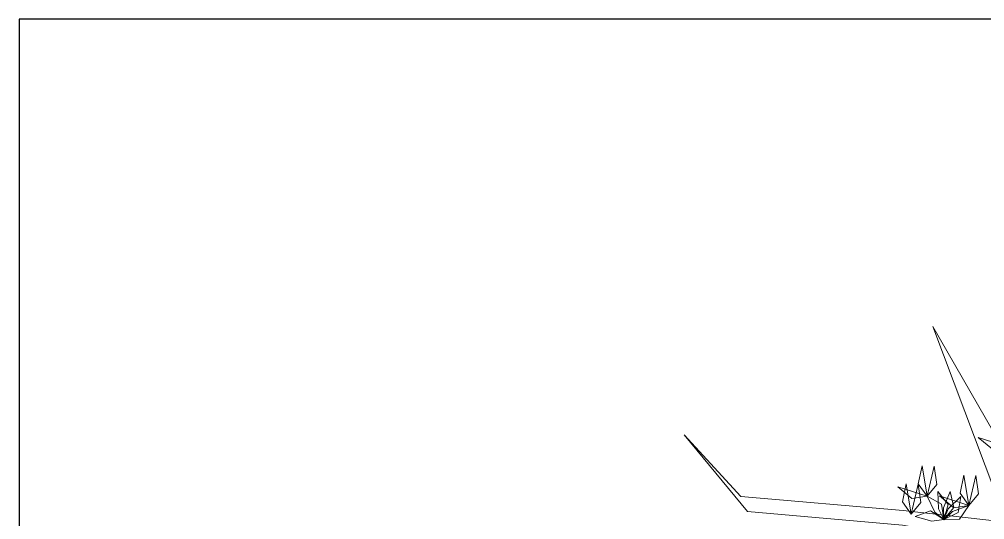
# Model space of a CAD drawing. Header units: inches. Extents: x -422522 to 22891, y -2973 to 414515.
# Drawn here: x 11055.6 to 11243.6, y 11143 to 11240.5 of the extents above; entities that cross this region are included whole.
import ezdxf

# ---------------------------------------------------------------- set-up
doc = ezdxf.new("R2010")
doc.units = ezdxf.units.IN
doc.header["$MEASUREMENT"] = 0
doc.layers.get('0').update_dxf_attribs({"lineweight": 25})
doc.layers.add('ARREDAMENTO', color=8, linetype='Continuous', lineweight=18)

msp = doc.modelspace()

# ---------------------------------------------------------------- linework, layer by layer
msp.add_lwpolyline([(11055.56, 9240.52), (13055.56, 9240.52), (13055.56, 11240.52), (11055.56, 11240.52)], close=True)
at = {"layer": 'ARREDAMENTO', "linetype": 'Continuous', "lineweight": 0}
msp.add_lwpolyline([(11249.7, 11152.57), (11233.53, 11180.65), (11247.84, 11142.54), (11227.74, 11144.81), (11196.1, 11147.55), (11185.05, 11159.54), (11197.43, 11144.61), (11227.62, 11141.93), (11249.11, 11138.16)], dxfattribs=at)
at = {"layer": 'ARREDAMENTO', "lineweight": 0}
for points in [[(11248.04, 11157.2), (11245.11, 11156.78), (11242.34, 11159.06), (11248.04, 11157.2)], [(11232.38, 11147.58), (11230.66, 11150), (11231.43, 11153.51), (11232.38, 11147.58)], [(11232.38, 11147.58), (11234.27, 11149.87), (11233.75, 11153.42), (11232.38, 11147.58)], [(11240.51, 11145.79), (11238.8, 11148.2), (11239.56, 11151.71), (11240.51, 11145.79)], [(11240.51, 11145.79), (11242.4, 11148.07), (11241.89, 11151.62), (11240.51, 11145.79)], [(11229.29, 11144.08), (11227.57, 11146.5), (11228.34, 11150), (11229.29, 11144.08)], [(11229.29, 11144.08), (11231.18, 11146.37), (11230.66, 11149.92), (11229.29, 11144.08)], [(11232.38, 11147.58), (11229.44, 11147.16), (11226.68, 11149.44), (11232.38, 11147.58)], [(11234.51, 11148.51), (11234.63, 11145.11), (11235.64, 11143.03), (11236.47, 11146), (11234.51, 11148.51)], [(11236.85, 11148.5), (11235.57, 11145.33), (11235.64, 11143.03), (11237.61, 11145.41), (11236.85, 11148.5)], [(11232.38, 11147.58), (11233.87, 11144.52), (11235.63, 11143.03), (11235.18, 11146.08), (11232.38, 11147.58)], [(11240.51, 11145.79), (11237.58, 11145.36), (11234.81, 11147.65), (11240.51, 11145.79)], [(11238.97, 11147.53), (11236.52, 11145.16), (11235.64, 11143.03), (11238.41, 11144.4), (11238.97, 11147.53)], [(11240.51, 11145.79), (11237.31, 11144.62), (11235.64, 11143.02), (11238.73, 11143.15), (11240.51, 11145.79)], [(11230.07, 11143.65), (11233.34, 11142.71), (11235.63, 11143.03), (11233.06, 11144.73), (11230.07, 11143.65)]]:
    msp.add_lwpolyline(points, dxfattribs=at)

doc.saveas('drawing.dxf')
